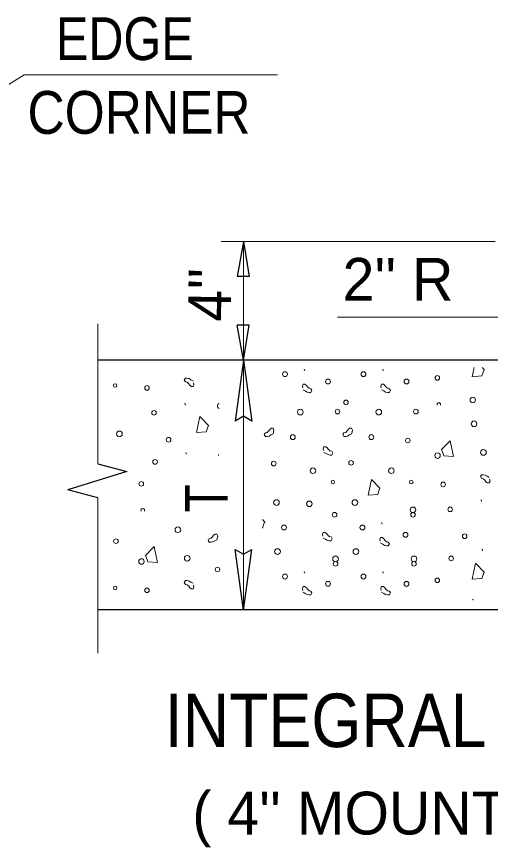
# Model space of a CAD drawing. Extents: x 211 to 583, y -436 to -166.
# Drawn here: x 430.79 to 444.08, y -342.82 to -319.53 of the extents above; entities that cross this region are included whole.
import ezdxf

# ---------------------------------------------------------------- set-up
doc = ezdxf.new("R2010")
doc.units = 0
doc.header["$LTSCALE"] = 0.46
for name, color, linetype, lineweight in [('1', 7, 'Continuous', 13), ('13', 7, 'Continuous', 13), ('14', 7, 'Continuous', 35), ('15', 7, 'Continuous', 25)]:
    doc.layers.add(name, color=color, linetype=linetype, lineweight=lineweight)
doc.layers.add('60', color=7, linetype='Continuous')

msp = doc.modelspace()

# ---------------------------------------------------------------- linework, layer by layer
at = {"layer": '1'}
for p, q in [((433.0643, -332.0724), (433.0643, -328.1487)), ((433.0643, -333.0248), (433.0643, -337.3818))]:
    msp.add_line(p, q, dxfattribs=at)
at = {"layer": '1', "lineweight": 25}
for p, q in [((437.1517, -329.1684), (436.9177, -330.8713)), ((437.1517, -329.1684), (437.3856, -330.8713)), ((433.0643, -333.0248), (432.2247, -332.8007)), ((437.1533, -336.1776), (436.9193, -334.4747)), ((437.1533, -336.1776), (437.3873, -334.4747))]:
    msp.add_line(p, q, dxfattribs=at)
for points in [[(437.3856, -330.8713), (437.1493, -330.7396), (436.9177, -330.8713)], [(433.0643, -332.0724), (433.8782, -332.2896), (432.2247, -332.8007)], [(436.9193, -334.4747), (437.1557, -334.6064), (437.3873, -334.4747)]]:
    msp.add_lwpolyline(points, dxfattribs=at)
at = {"layer": '13'}
for p, q in [((443.9141, -329.4414), (443.8508, -329.3755)), ((437.7575, -333.7125), (437.6813, -333.6333))]:
    msp.add_line(p, q, dxfattribs=at)
for points in [[(438.8561, -329.4156), (438.8686, -329.4644), (438.8702, -329.4658)], [(441.0571, -329.4156), (441.0696, -329.4644), (441.071, -329.4658)], [(443.6238, -329.3755), (443.5709, -329.6287), (443.8412, -329.6079), (443.8933, -329.4519)], [(435.7401, -329.7444), (435.6777, -329.7133), (435.6258, -329.6821), (435.5737, -329.6717), (435.5218, -329.6717), (435.4905, -329.7236), (435.5218, -329.7756), (435.5737, -329.7861), (435.6152, -329.8276), (435.6466, -329.8692), (435.688, -329.9004), (435.7401, -329.9004), (435.7609, -329.8484), (435.7505, -329.7964)], [(438.8244, -329.9959), (438.8868, -330.0271), (438.9388, -330.0583), (438.9908, -330.0687), (439.0428, -330.0687), (439.0739, -330.0167), (439.0428, -329.9647), (438.9908, -329.9542), (438.9493, -329.9127), (438.9179, -329.8711), (438.8764, -329.84), (438.8244, -329.84), (438.8036, -329.8919), (438.8139, -329.9439)], [(441.0254, -329.9959), (441.0877, -330.0271), (441.1398, -330.0583), (441.1918, -330.0687), (441.2438, -330.0687), (441.2749, -330.0167), (441.2438, -329.9647), (441.1918, -329.9542), (441.1502, -329.9127), (441.1189, -329.8711), (441.0774, -329.84), (441.0254, -329.84), (441.0046, -329.8919), (441.0149, -329.9439)], [(435.522, -330.4249), (435.5095, -330.3761), (435.508, -330.3747)], [(436.1801, -331.0066), (435.9303, -330.7467), (435.8368, -331.1939), (436.1072, -331.1731), (436.1593, -331.0171)], [(437.9856, -331.2302), (437.9233, -331.2614), (437.8713, -331.2925), (437.8193, -331.3031), (437.7673, -331.3031), (437.7361, -331.2511), (437.7673, -331.1991), (437.8193, -331.1886), (437.8608, -331.1471), (437.8921, -331.1054), (437.9336, -331.0742), (437.9856, -331.0742), (438.0064, -331.1262), (437.9961, -331.1782)], [(437.9969, -331.1802), (437.9844, -331.2291), (437.9829, -331.2304)], [(440.1866, -331.2302), (440.1243, -331.2614), (440.0723, -331.2925), (440.0203, -331.3031), (439.9683, -331.3031), (439.9371, -331.2511), (439.9683, -331.1991), (440.0203, -331.1886), (440.0618, -331.1471), (440.0931, -331.1054), (440.1346, -331.0742), (440.1866, -331.0742), (440.2074, -331.1262), (440.1971, -331.1782)], [(440.1979, -331.1802), (440.1854, -331.2291), (440.1839, -331.2304)], [(442.7002, -331.6822), (442.9499, -331.4224), (443.0434, -331.8696), (442.7731, -331.8487), (442.721, -331.6927)], [(439.4096, -331.7516), (439.4719, -331.7827), (439.5239, -331.8139), (439.576, -331.8244), (439.6279, -331.8244), (439.6591, -331.7724), (439.6279, -331.7204), (439.576, -331.7099), (439.5344, -331.6683), (439.5031, -331.6267), (439.4616, -331.5956), (439.4096, -331.5956), (439.3888, -331.6475), (439.3991, -331.6996)], [(435.5508, -331.8002), (435.5383, -331.7514), (435.5368, -331.75)], [(440.9904, -332.7667), (440.7408, -332.5069), (440.6473, -332.9541), (440.9176, -332.9332), (440.9696, -332.7772)], [(444.0474, -332.4504), (443.9851, -332.4192), (443.9331, -332.3881), (443.881, -332.3775), (443.8291, -332.3775), (443.7978, -332.4296), (443.8291, -332.4816), (443.881, -332.4921), (443.9226, -332.5336), (443.9539, -332.5752), (443.9953, -332.6064), (444.0474, -332.6064), (444.0683, -332.5544), (444.0578, -332.5024)], [(443.8293, -333.1308), (443.8168, -333.0821), (443.8153, -333.0807)], [(437.6813, -333.8792), (437.6846, -333.8791), (437.7367, -333.7231)], [(441.0284, -333.7154), (441.0409, -333.7642), (441.0424, -333.7656)], [(436.4083, -334.1993), (436.3459, -334.2306), (436.2938, -334.2617), (436.2418, -334.2722), (436.1899, -334.2722), (436.1587, -334.2202), (436.1899, -334.1682), (436.2418, -334.1577), (436.2834, -334.1162), (436.3147, -334.0746), (436.3562, -334.0433), (436.4083, -334.0433), (436.4291, -334.0954), (436.4187, -334.1474)], [(436.4195, -334.1493), (436.407, -334.1982), (436.4055, -334.1996)], [(439.3894, -334.1529), (439.4518, -334.1841), (439.5038, -334.2152), (439.5558, -334.2257), (439.6078, -334.2257), (439.6389, -334.1737), (439.6078, -334.1217), (439.5558, -334.1112), (439.5143, -334.0697), (439.4829, -334.0281), (439.4414, -333.9968), (439.3894, -333.9968), (439.3686, -334.0489), (439.3789, -334.1008)], [(440.9968, -334.2957), (441.0591, -334.3268), (441.111, -334.3581), (441.1631, -334.3685), (441.2151, -334.3685), (441.2463, -334.3166), (441.2151, -334.2646), (441.1631, -334.2541), (441.1216, -334.2125), (441.0902, -334.1708), (441.0488, -334.1397), (440.9968, -334.1397), (440.9759, -334.1917), (440.9863, -334.2437)], [(434.3928, -334.6514), (434.6426, -334.3916), (434.736, -334.8387), (434.4658, -334.8179), (434.4137, -334.6618)], [(443.8581, -334.5062), (443.8456, -334.4574), (443.8441, -334.456)], [(443.9141, -335.1166), (443.6643, -334.8567), (443.5709, -335.3039), (443.8412, -335.2831), (443.8933, -335.127)], [(438.8561, -335.0907), (438.8686, -335.1395), (438.8702, -335.1408)], [(441.0571, -335.0907), (441.0696, -335.1395), (441.071, -335.1408)], [(435.7401, -335.4195), (435.6777, -335.3883), (435.6258, -335.3572), (435.5737, -335.3467), (435.5218, -335.3467), (435.4905, -335.3987), (435.5218, -335.4507), (435.5737, -335.4612), (435.6152, -335.5027), (435.6466, -335.5443), (435.688, -335.5756), (435.7401, -335.5756), (435.7609, -335.5235), (435.7505, -335.4716)], [(438.8244, -335.671), (438.8868, -335.7022), (438.9388, -335.7333), (438.9908, -335.7439), (439.0428, -335.7439), (439.0739, -335.6918), (439.0428, -335.6399), (438.9908, -335.6293), (438.9493, -335.5878), (438.9179, -335.5462), (438.8764, -335.515), (438.8244, -335.515), (438.8036, -335.567), (438.8139, -335.6191)], [(441.0254, -335.671), (441.0877, -335.7022), (441.1398, -335.7333), (441.1918, -335.7439), (441.2438, -335.7439), (441.2749, -335.6918), (441.2438, -335.6399), (441.1918, -335.6293), (441.1502, -335.5878), (441.1189, -335.5462), (441.0774, -335.515), (441.0254, -335.515), (441.0046, -335.567), (441.0149, -335.6191)]]:
    msp.add_lwpolyline(points, dxfattribs=at)
for centre, radius in [((438.3171, -329.5573), 0.0688), ((440.5181, -329.5573), 0.0688), ((439.5239, -329.7628), 0.0688), ((441.7249, -329.7628), 0.0688), ((442.5911, -329.6628), 0.0642), ((433.5516, -329.8754), 0.05), ((434.4452, -329.9434), 0.0642), ((443.5847, -330.2814), 0.077), ((440.0282, -330.3489), 0.0642), ((434.6424, -330.6419), 0.0642), ((438.7469, -330.6213), 0.0797), ((439.7894, -330.6073), 0.0642), ((440.9479, -330.6213), 0.0797), ((441.9904, -330.6073), 0.0642), ((443.62, -330.9492), 0.0797), ((433.6702, -331.233), 0.0797), ((435.0505, -331.3964), 0.0642), ((438.5359, -331.3219), 0.0688), ((440.7369, -331.3219), 0.0688), ((441.7637, -331.4184), 0.0642), ((442.5967, -331.8406), 0.077), ((443.8825, -331.7512), 0.0797), ((434.671, -332.0172), 0.0642), ((438.0003, -332.0642), 0.0642), ((440.1696, -332.0439), 0.0642), ((439.1008, -332.2651), 0.077), ((441.3017, -332.2651), 0.077), ((434.2837, -332.6319), 0.0642), ((439.6579, -332.5814), 0.05), ((441.8589, -332.5814), 0.05), ((442.7525, -332.6494), 0.0642), ((438.0774, -333.1564), 0.0797), ((438.9999, -333.1932), 0.077), ((440.2784, -333.1564), 0.0797), ((441.9072, -333.3619), 0.0797), ((442.9497, -333.3479), 0.0642), ((439.7071, -333.4984), 0.0642), ((441.9081, -333.4984), 0.0642), ((435.3127, -333.9184), 0.0797), ((438.2884, -333.8571), 0.0688), ((440.4894, -333.8571), 0.0688), ((433.5726, -334.2408), 0.0642), ((441.6962, -334.0625), 0.0688), ((443.3579, -334.1024), 0.0642), ((438.1061, -334.5317), 0.0797), ((440.3071, -334.5317), 0.0797), ((435.5752, -334.7204), 0.0797), ((439.7349, -334.7372), 0.0797), ((441.9359, -334.7372), 0.0797), ((442.9784, -334.7232), 0.0642), ((434.2894, -334.8097), 0.077), ((439.7357, -334.8737), 0.0642), ((441.9367, -334.8737), 0.0642), ((436.4229, -335.0334), 0.0642), ((438.3171, -335.2324), 0.0688), ((439.5239, -335.4379), 0.0688), ((440.5181, -335.2324), 0.0688), ((441.7249, -335.4379), 0.0688), ((442.5911, -335.3379), 0.0642), ((433.5516, -335.5505), 0.05), ((434.4452, -335.6185), 0.0642)]:
    msp.add_circle(centre, radius, dxfattribs=at)
for centre, radius, start, end in [((436.5, -330.4504), 0.0797, 112.14503, 246.30669), ((442.6319, -330.4061), 0.05, 337.44276, 202.55724), ((436.5287, -331.8257), 0.0797, 168.37002, 190.08169), ((434.3246, -333.3752), 0.05, 337.44276, 202.55724), ((443.5847, -335.9565), 0.077, 74.37221, 105.62778)]:
    msp.add_arc(centre, radius, start, end, dxfattribs=at)
at = {"layer": '15', "lineweight": 13}
for p, q in [((444.2174, -325.8381), (436.5273, -325.8381)), ((437.1525, -325.8381), (437.1525, -329.168)), ((444.5559, -327.9627), (439.7938, -327.9627)), ((437.1525, -336.1779), (437.1525, -329.168))]:
    msp.add_line(p, q, dxfattribs=at)
at = {"layer": '15'}
for p, q in [((437.1525, -325.8381), (436.9725, -326.8179)), ((437.1525, -329.168), (436.9725, -328.1882)), ((444.4924, -329.168), (433.0643, -329.168)), ((451.1523, -336.1679), (433.0643, -336.1679))]:
    msp.add_line(p, q, dxfattribs=at)
at = {"layer": '15', "lineweight": 13}
msp.add_lwpolyline([(426.1526, -324.1681), (431.0017, -321.1668), (438.1029, -321.1668)], dxfattribs=at)
at = {"layer": '15'}
for points in [[(437.1525, -325.8381), (437.3125, -326.8179), (436.9725, -326.8179)], [(437.1525, -329.168), (437.3125, -328.1882), (436.9725, -328.1882)]]:
    msp.add_lwpolyline(points, dxfattribs=at)

# ---------------------------------------------------------------- texts
at = {"layer": '14', "width": 0.9}
msp.add_text('INTEGRAL CURB', height=1.5, dxfattribs=at).set_placement((434.9429, -340.0132))
at = {"layer": '15'}
for s, width, p in [('EDGE', 0.85, (431.8892, -320.7518)), ('CORNER', 0.9, (431.0919, -322.8198))]:
    msp.add_text(s, height=1.2, dxfattribs=dict(at, width=width)).set_placement(p)
at = {"layer": '15', "width": 0.8}
msp.add_text('T', height=1.2, rotation=90, dxfattribs=at).set_placement((436.7127, -333.4289))
at = {"layer": '15'}
msp.add_text("( 4'' MOUNTABLE )", height=1.2, dxfattribs=at).set_placement((435.717, -342.4634))
at = {"layer": '60'}
msp.add_text("2'' R                         ", height=1.2, dxfattribs=at).set_placement((439.9323, -327.4997))
msp.add_text("4''                       ", height=1.2, rotation=89, dxfattribs=at).set_placement((436.7905, -328.0947))

doc.saveas('drawing.dxf')
